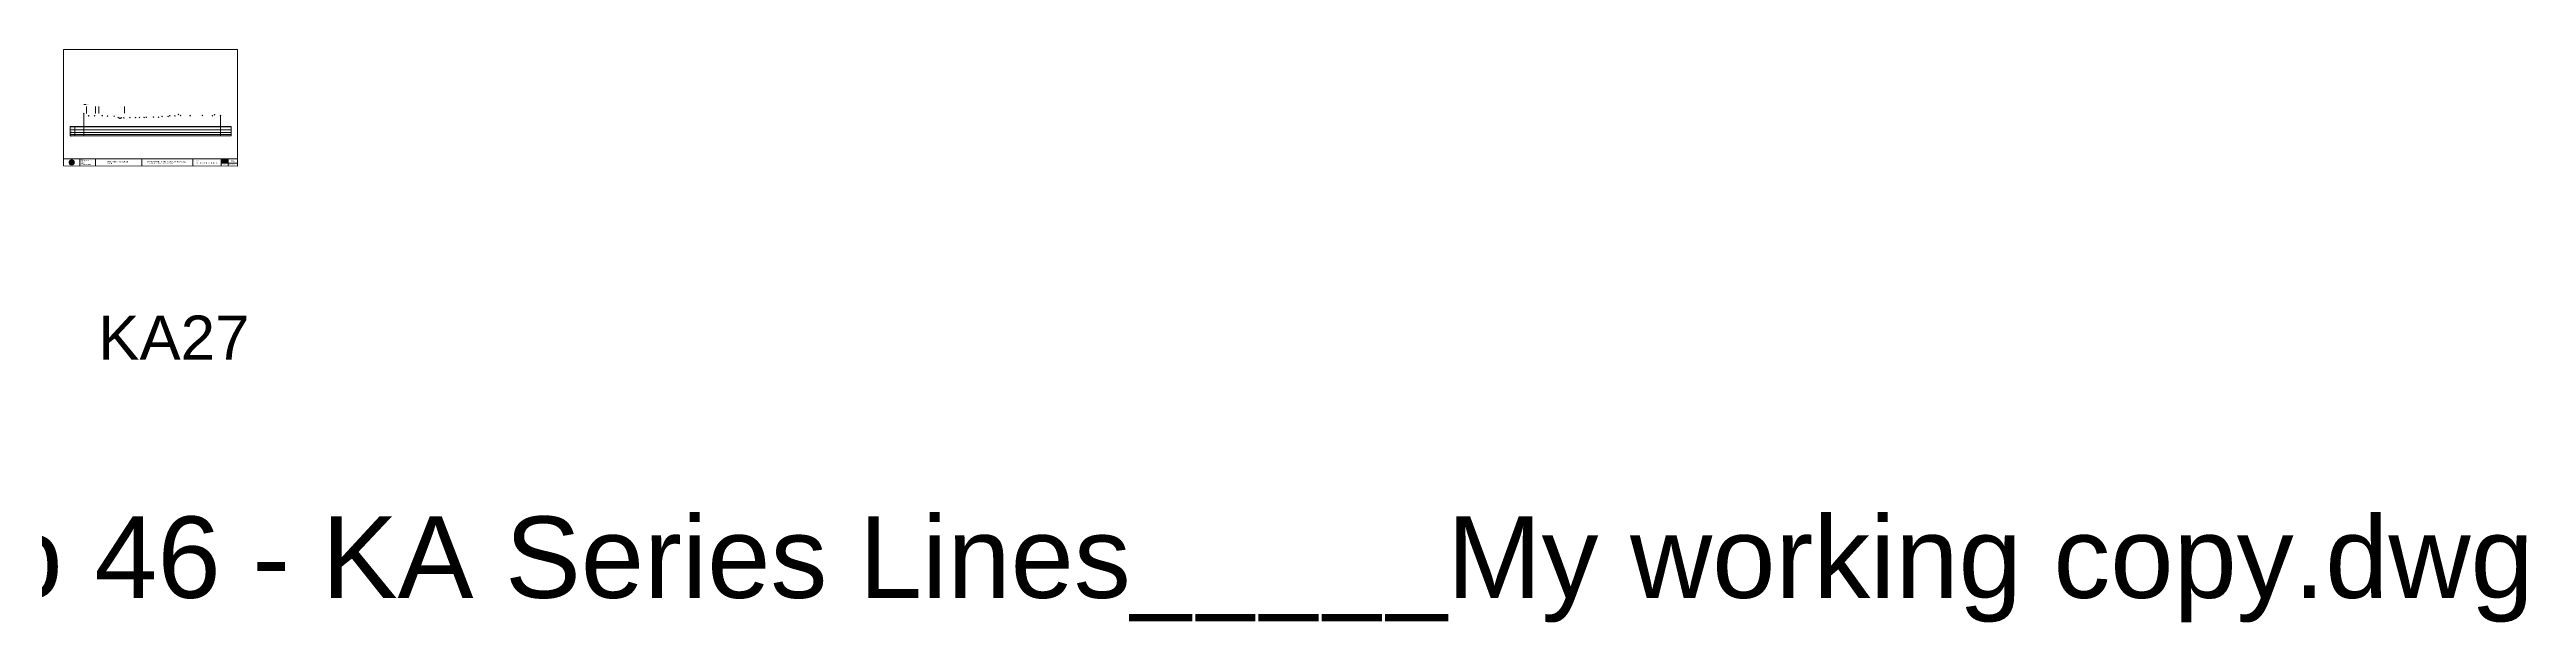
# Model space of a CAD drawing. Header units: millimetres. Extents: x -5342268 to 3537477, y -592557 to 852398.
# Drawn here: x -45877 to 3537477, y -592557 to 236074 of the extents above; entities that cross this region are included whole.
import ezdxf

# ---------------------------------------------------------------- set-up
doc = ezdxf.new("R2010")
doc.units = ezdxf.units.MM
doc.header["$PDMODE"] = 35
doc.header["$PDSIZE"] = 500
doc.layers.get('0').update_dxf_attribs({"lineweight": 0})
doc.layers.add('geo', color=7, linetype='Continuous', lineweight=0)
doc.layers.add('TITLE_BLOCK', color=7, linetype='Continuous')
doc.styles.get("Standard").update_dxf_attribs({"font": 'arial.ttf'})

# ---------------------------------------------------------------- blocks, each defined once
blk = doc.blocks.new('REVDATE')
at = {"color": 40, "true_color": 0xf8d731, "flags": 8}
for tag, p in [('REVDATE', (0, 12.12)), ('FNAME', (0, 6.22)), ('USER', (0, 0))]:
    blk.add_attdef(tag, p, '', height=4.95, dxfattribs=at)
blk = doc.blocks.new('Geomatics_Circle_SPT')
at = {"layer": 'geo', "color": 2, "linetype": 'Continuous', "lineweight": 0}
for p, q in [((-25, 5), (-5, 25)), ((0, 25), (-25, 0)), ((-25, -5), (5, 25)), ((5, -25), (-25, 5)), ((-25, 0), (0, -25)), ((-10, 23), (-23, 10)), ((10, 23), (-23, -10)), ((-23, 10), (10, -23)), ((-21, 14), (-14, 21)), ((-21, -14), (14, 21)), ((14, -21), (-21, 14)), ((0, 0), (-18, 18)), ((0, 0), (-18, -18)), ((-14, 21), (21, -14)), ((21, 14), (-14, -21)), ((23, -10), (-10, 23)), ((-10, -23), (23, 10)), ((-5, 25), (25, -5)), ((25, 5), (-5, -25)), ((25, 0), (0, 25)), ((0, 0), (18, 18)), ((0, 0), (18, -18)), ((0, -25), (25, 0)), ((5, 25), (25, 5)), ((23, 10), (10, 23)), ((14, 21), (21, 14)), ((18, 18), (18, 18)), ((-5, -25), (-25, -5)), ((-23, -10), (-10, -23)), ((-14, -21), (-21, -14)), ((-18, -18), (-18, -18)), ((25, -5), (5, -25)), ((5, -25), (5, -25)), ((10, -23), (23, -10)), ((21, -14), (14, -21)), ((18, -18), (18, -18))]:
    blk.add_line(p, q, dxfattribs=at)
at = {"layer": 'geo', "color": 1, "linetype": 'Continuous', "lineweight": 0}
for p, q in [((5, 25), (-25, 5)), ((-5, 25), (-25, -5)), ((-25, 0), (10, 23)), ((-25, 0), (-10, 23)), ((14, 21), (-25, -5)), ((-14, 21), (-25, 5)), ((21, 14), (-25, 5)), ((-21, 14), (-25, -5)), ((-25, 0), (23, 10)), ((-25, 0), (-23, 10)), ((0, 0), (-25, 5)), ((-25, 5), (-21, -14)), ((-25, 5), (-5, -25)), ((-25, 5), (14, -21)), ((-25, 5), (-25, 5)), ((0, 0), (-25, -5)), ((-23, -10), (-25, 0)), ((-10, -23), (-25, 0)), ((10, -23), (-25, 0)), ((-23, 10), (0, 25)), ((-23, -10), (0, 25)), ((-23, 10), (18, 18)), ((-23, -10), (18, 18)), ((-23, 10), (-18, 18)), ((-23, -10), (-18, 18)), ((-18, -18), (-23, 10)), ((0, -25), (-23, 10)), ((-23, 10), (18, -18)), ((-23, 10), (25, 0)), ((-23, 9), (-23, 9)), ((-23, -10), (25, 0)), ((-5, 25), (-21, 14)), ((5, 25), (-21, -14)), ((14, 21), (-21, 14)), ((-14, 21), (-21, -14)), ((0, 0), (-21, 14)), ((-21, 14), (-14, -21)), ((-21, 14), (5, -25)), ((-21, 14), (-21, 14)), ((25, 5), (-21, 14)), ((0, 0), (-21, -14)), ((-18, 18), (10, 23)), ((-18, 18), (-10, 23)), ((-18, -18), (10, 23)), ((-18, -18), (-10, 23)), ((-10, -23), (-18, 18)), ((-18, 18), (10, -23)), ((-18, 18), (23, -10)), ((-18, 18), (-18, 18)), ((-18, 18), (23, 10)), ((-18, -18), (23, 10)), ((5, 25), (-14, 21)), ((-5, 25), (-14, -21)), ((0, 0), (-14, 21)), ((-14, 21), (-5, -25)), ((-14, 21), (-14, 21)), ((25, -5), (-14, 21)), ((21, 14), (-14, 21)), ((-14, -21), (25, 5)), ((0, 0), (-14, -21)), ((-10, 23), (0, 25)), ((-10, -23), (0, 25)), ((-10, 23), (0, -25)), ((-10, 23), (18, -18)), ((-10, 23), (-10, 23)), ((-10, 23), (25, 0)), ((-10, 23), (18, 18)), ((-10, -23), (18, 18)), ((25, 0), (-10, -23)), ((0, 0), (-5, 25)), ((-5, 25), (-5, 25)), ((21, -14), (-5, 25)), ((25, 5), (-5, 25)), ((14, 21), (-5, 25)), ((-5, -25), (21, 14)), ((0, 0), (-5, -25)), ((0, 0), (5, 25)), ((0, 25), (10, -23)), ((0, 25), (0, 25)), ((0, 25), (23, -10)), ((0, 25), (23, 10)), ((0, 25), (10, 23)), ((0, -25), (10, 23)), ((0, 0), (14, 21)), ((0, 0), (21, 14)), ((23, 10), (0, -25)), ((0, 0), (25, 5)), ((0, 0), (5, -25)), ((0, 0), (14, -21)), ((0, 0), (21, -14)), ((0, 0), (25, -5)), ((14, -21), (5, 25)), ((25, -5), (5, 25)), ((21, 14), (5, 25)), ((5, 25), (5, 25)), ((5, -25), (14, 21)), ((5, -25), (25, 5)), ((9, 23), (9, 23)), ((10, 23), (18, -18)), ((10, 23), (25, 0)), ((10, 23), (18, 18)), ((18, 18), (10, -23)), ((25, 0), (10, -23)), ((21, -14), (14, 21)), ((25, 5), (14, 21)), ((14, 21), (14, 21)), ((14, -21), (21, 14)), ((18, 18), (23, -10)), ((18, 18), (23, 10)), ((18, 18), (18, 18)), ((23, 10), (18, -18)), ((25, -5), (21, 14)), ((21, 14), (21, 14)), ((21, -14), (25, 5)), ((23, 10), (25, 0)), ((23, 10), (23, 10)), ((25, 0), (23, -10)), ((25, 5), (25, 5)), ((25, 0), (25, 0)), ((-25, 0), (-25, 0)), ((-25, 0), (23, -10)), ((-25, -5), (-25, -5)), ((-25, -5), (-14, -21)), ((-25, -5), (5, -25)), ((-25, -5), (21, -14)), ((-23, -10), (-23, -10)), ((-18, -18), (-23, -10)), ((0, -25), (-23, -10)), ((18, -18), (-23, -10)), ((-21, -14), (25, -5)), ((-21, -14), (-21, -14)), ((-21, -14), (-5, -25)), ((-21, -14), (14, -21)), ((23, -10), (-18, -18)), ((-18, -18), (-18, -18)), ((-10, -23), (-18, -18)), ((10, -23), (-18, -18)), ((-14, -21), (21, -14)), ((-14, -21), (-14, -21)), ((-14, -21), (5, -25)), ((18, -18), (-10, -23)), ((0, -25), (-10, -23)), ((-9, -23), (-9, -23)), ((-5, -25), (25, -5)), ((-5, -25), (14, -21)), ((-5, -25), (-5, -25)), ((23, -10), (0, -25)), ((10, -23), (0, -25)), ((0, -25), (0, -25)), ((5, -25), (21, -14)), ((5, -25), (5, -25)), ((18, -18), (10, -23)), ((10, -23), (10, -23)), ((14, -21), (25, -5)), ((14, -21), (14, -21)), ((23, -10), (18, -18)), ((18, -18), (18, -18)), ((21, -14), (21, -14)), ((23, -9), (23, -9)), ((25, -5), (25, -5))]:
    blk.add_line(p, q, dxfattribs=at)
at = {"layer": 'geo', "color": 114, "linetype": 'Continuous', "lineweight": 0}
for p, q in [((-25, 5), (14, 21)), ((18, 18), (-25, 0)), ((-25, -5), (21, 14)), ((-14, -21), (-25, 5)), ((10, 23), (-23, 10)), ((0, 0), (-23, 10)), ((-23, 10), (-10, -23)), ((0, 0), (-23, -10)), ((-21, 14), (5, 25)), ((-5, -25), (-21, 14)), ((25, 5), (-21, -14)), ((0, 25), (-18, 18)), ((-18, 18), (0, -25)), ((-14, 21), (-5, 25)), ((5, -25), (-14, 21)), ((0, 0), (-10, 23)), ((0, 0), (-10, -23)), ((-5, 25), (14, -21)), ((18, -18), (0, 25)), ((0, 0), (10, 23)), ((0, 0), (23, 10)), ((0, 0), (10, -23)), ((0, 0), (23, -10)), ((5, 25), (21, -14)), ((23, -10), (10, 23)), ((14, 21), (25, -5)), ((25, 0), (18, 18)), ((21, 14), (25, 5)), ((-25, 0), (-18, -18)), ((-21, -14), (-25, -5)), ((-18, -18), (25, 0)), ((25, -5), (-14, -21)), ((-10, -23), (23, -10)), ((21, -14), (-5, -25)), ((0, -25), (18, -18)), ((14, -21), (5, -25))]:
    blk.add_line(p, q, dxfattribs=at)
at = {"layer": 'geo', "color": 250, "linetype": 'Continuous', "lineweight": 0}
for p, q in [((25, 5), (-25, 5)), ((-25, 5), (-25, -5)), ((0, 0), (-25, 0)), ((-23, 10), (23, 10)), ((-23, 10), (-23, 10)), ((-23, -10), (-23, 10)), ((21, 14), (-21, 14)), ((-21, 14), (-21, -14)), ((-18, 18), (18, 18)), ((-18, -18), (-18, 18)), ((-14, 21), (-14, 21)), ((14, 21), (-14, 21)), ((-14, 21), (-14, -21)), ((-10, 23), (10, 23)), ((-10, -23), (-10, 23)), ((-5, 25), (5, 25)), ((-5, 25), (-5, -25)), ((0, 0), (0, 25)), ((0, 0), (0, -25)), ((0, 0), (25, 0)), ((5, 25), (5, -25)), ((10, -23), (10, 23)), ((14, 21), (14, -21)), ((18, -18), (18, 18)), ((21, 14), (21, 14)), ((21, -14), (21, 14)), ((23, 10), (23, -10)), ((25, 5), (25, 5)), ((25, -5), (25, 5)), ((-25, -5), (25, -5)), ((23, -10), (-23, -10)), ((-21, -14), (21, -14)), ((18, -18), (-18, -18)), ((-14, -21), (14, -21)), ((10, -23), (-10, -23)), ((-5, -25), (5, -25))]:
    blk.add_line(p, q, dxfattribs=at)
blk = doc.blocks.new('GeomaticsNZ TITLE BLOCK')
at = {"color": 7, "linetype": 'Continuous', "lineweight": 0}
for p, q in [((0, 95), (0, 1579)), ((0, 1579), (2363, 1579)), ((2363, 1579), (2364, 95)), ((2364, 95), (0, 95)), ((0, 95), (0, 0)), ((0, 0), (2364, -4)), ((16, 95), (2364, 95)), ((224, 95), (224, 0)), ((2364, 95), (383, 95)), ((436, 95), (436, -1)), ((1063, 95), (1063, -2)), ((1755, 95), (1755, -3)), ((2144, 95), (2144, -3)), ((2144, 82), (2239, 82)), ((2144, 71), (2239, 71)), ((2144, 60), (2239, 60)), ((2144, 49), (2239, 49)), ((2144, 35), (2364, 35)), ((2212, 95), (2212, 36)), ((2239, 95), (2239, -3)), ((2364, -4), (2364, 95))]:
    blk.add_line(p, q, dxfattribs=at)
at = {"color": 7, "linetype": 'Continuous', "lineweight": 0, "xscale": 1.36, "yscale": 1.36, "zscale": 1.36}
blk.add_blockref('Geomatics_Circle_SPT', (112, 46), dxfattribs=at)
at = {"color": 7, "linetype": 'Continuous', "lineweight": 0}
for s, p in [('PK&RR', (2213, 85)), ('ST', (2220, 64)), ('PK', (2220, 51))]:
    blk.add_text(s, height=5, dxfattribs=at).set_placement(p)
at = {"color": 7, "linetype": 'Continuous', "lineweight": 0, "attachment_point": 1}
for s, width, heights, insert, char_height in [('{\\C256;Geomatics N.Z. LTD                   }', 125.08, [15.8], (69, 50), 7), ('{\\C256;GEOMATICS N.Z. LTD                   \\PTELEPHONE:  M 021 023 6 00 55;\\PPO BOX 2177\\PSOUTH DUNEDIN\\PDUNEDIN 9044\\PEmail: geomaticsnz@gmail.com}', 3535.73, [94.7], (234, 83), 7), ('{\\C256;OTAGO REGIONAL COUNCIL\\PDunedin}', 3535.73, [0], (589, 64), 15), ('{\\C256;SURVEY OF THE KAKANUI AND KAURU RIVERS 2021}', 3535.73, [0], (1134, 64), 15), ('{\\C256;ELEVATIONS ARE SHOWN IN LOCAL OTAGO DATUM}', 3535.73, [0], (1134, 35), 10), ('{\\C256;Surveyed by:}', 3535.73, [0], (2145, 92), 7), ('{\\C256;Checked by:}', 3535.73, [0], (2145, 59), 7), ('{\\C256;Approved by:}', 3535.73, [0], (2145, 46), 7), ('{\\C256;JOB No 0032021}', 3535.73, [0], (2145, 21), 7), ('{\\C256;Drawn by:}', 3535.73, [0], (2146, 70), 7), ('{\\C256;Drawn:16-JUNE-2021}', 3535.73, [0], (2245, 21), 7)]:
    blk.add_mtext_dynamic_manual_height_columns(s, width=width, gutter_width=159, heights=heights, dxfattribs=dict(at, insert=insert, char_height=char_height))

msp = doc.modelspace()

# ---------------------------------------------------------------- linework, layer by layer
for p, q in [((3654, 143489), (3654, 111176)), ((201287, 140443), (201287, 111176))]:
    msp.add_line(p, q)
at = {"color": 1, "lineweight": 0}
msp.add_line((3977, 156500), (6884, 156500), dxfattribs=at)
at = {"color": 7, "lineweight": 0}
for p, q in [((7359, 143410), (7359, 153769)), ((20762, 143414), (20762, 153766)), ((25626, 143556), (25626, 153766)), ((62423, 143988), (62423, 153901)), ((-16123, 125000), (-16123, 124453)), ((-9221, 125000), (-9221, 111176)), ((216738, 125000), (216738, 111176))]:
    msp.add_line(p, q, dxfattribs=at)
at = {"lineweight": 0}
for p, q in [((-16123, 125000), (216738, 125000)), ((-16123, 124154), (216738, 124154)), ((-16123, 119828), (216738, 119828)), ((-16123, 115970), (216738, 115970)), ((-16123, 113366), (216738, 113366)), ((-16123, 111176), (216738, 111176))]:
    msp.add_line(p, q, dxfattribs=at)
at = {"color": 7, "lineweight": 0, "transparency": 33554687}
msp.add_line((-16123, 124453), (-16123, 111303), dxfattribs=at)
for p in [(3654, 143489), (10728, 140249), (19333, 140379), (30438, 140458), (38166, 139848), (47685, 139748), (53490, 137617), (55557, 136777), (56399, 136797), (58242, 137307), (61709, 137217), (70404, 137607), (78680, 137647), (84323, 137777), (90833, 137896), (94116, 138076), (104367, 138446), (111943, 138226), (116902, 139266), (125611, 139365), (128100, 140295), (135455, 140175), (140629, 142345), (143791, 140575), (157672, 140434), (175213, 140774), (189746, 140244), (192848, 141803), (201287, 140443)]:
    msp.add_point(p)

# ---------------------------------------------------------------- block references
at = {"color": 7, "lineweight": 0, "xscale": 106.5053773992074, "yscale": 106.5053773992074, "zscale": 106.5053773992074}
msp.add_blockref('GeomaticsNZ TITLE BLOCK', (-25721, 67877), dxfattribs=at)
at = {"layer": 'TITLE_BLOCK', "color": 3}
ref = msp.add_blockref('REVDATE', (-5355761, -557036), dxfattribs=dict(at, xscale=23790.37058310957, yscale=23790.37058310957, zscale=23790.37058310957))
ref.add_attrib('USER', 'HP15-ZBOOK', (-5355761, -557036), dxfattribs={"color": 40, "true_color": 0xf8d731, "height": 117762.3})
ref.add_attrib('REVDATE', '2/08/2021 2:00 PM', (-3864536, -576106), dxfattribs={"color": 40, "true_color": 0xf8d731, "height": 117762.33})
ref.add_attrib('FNAME', '___KakanuiXS Lines 19  to 46 - KA Series Lines_____My working copy.dwg', (-2011447, -557036), dxfattribs={"color": 40, "true_color": 0xf8d731, "height": 117762.33})

# ---------------------------------------------------------------- texts
at = {"color": 7, "lineweight": 0, "transparency": 33554687}
for s, height, p in [('Ground Level', 473.07, (8170, 156500)), ('Section KA27', 473.07, (-16190, 110258)), ('DATUM 125.00', 473.07, (-16190, 125136)), ('Ground Level', 473.07, (-14731, 114739)), ('Chainage', 473.1, (-14728, 112414)), ('Easting', 473.1, (-14748, 117528)), ('Northing', 473.1, (-14679, 121387))]:
    msp.add_text(s, height=height, dxfattribs=at).set_placement(p)
at = {"color": 7, "lineweight": 0}
for s, height, p in [('A1 HORIZONTAL SCALE  1:200      VERTICAL SCALE   1:200 ', 823.57, (165738, 72554)), ('SCALE :  ', 823.6, (165820, 74514)), ('KA27', 1764.8, (217066, 74084)), ('A3 HORIZONTAL SCALE  1:800      VERTICAL SCALE   1:800', 823.57, (165738, 70650)), ('KA27', 63997, (24632, -212675))]:
    msp.add_text(s, height=height, dxfattribs=at).set_placement(p)
at = {"color": 7, "lineweight": 0, "char_height": 500, "attachment_point": 1, "rotation": 90}
for insert in [(6571, 153227), (19850, 153224), (24486, 153224), (61636, 153359)]:
    msp.add_mtext_dynamic_manual_height_columns('W', width=4277.93, gutter_width=12.5, heights=[0], dxfattribs=dict(at, insert=insert))

doc.saveas('drawing.dxf')
